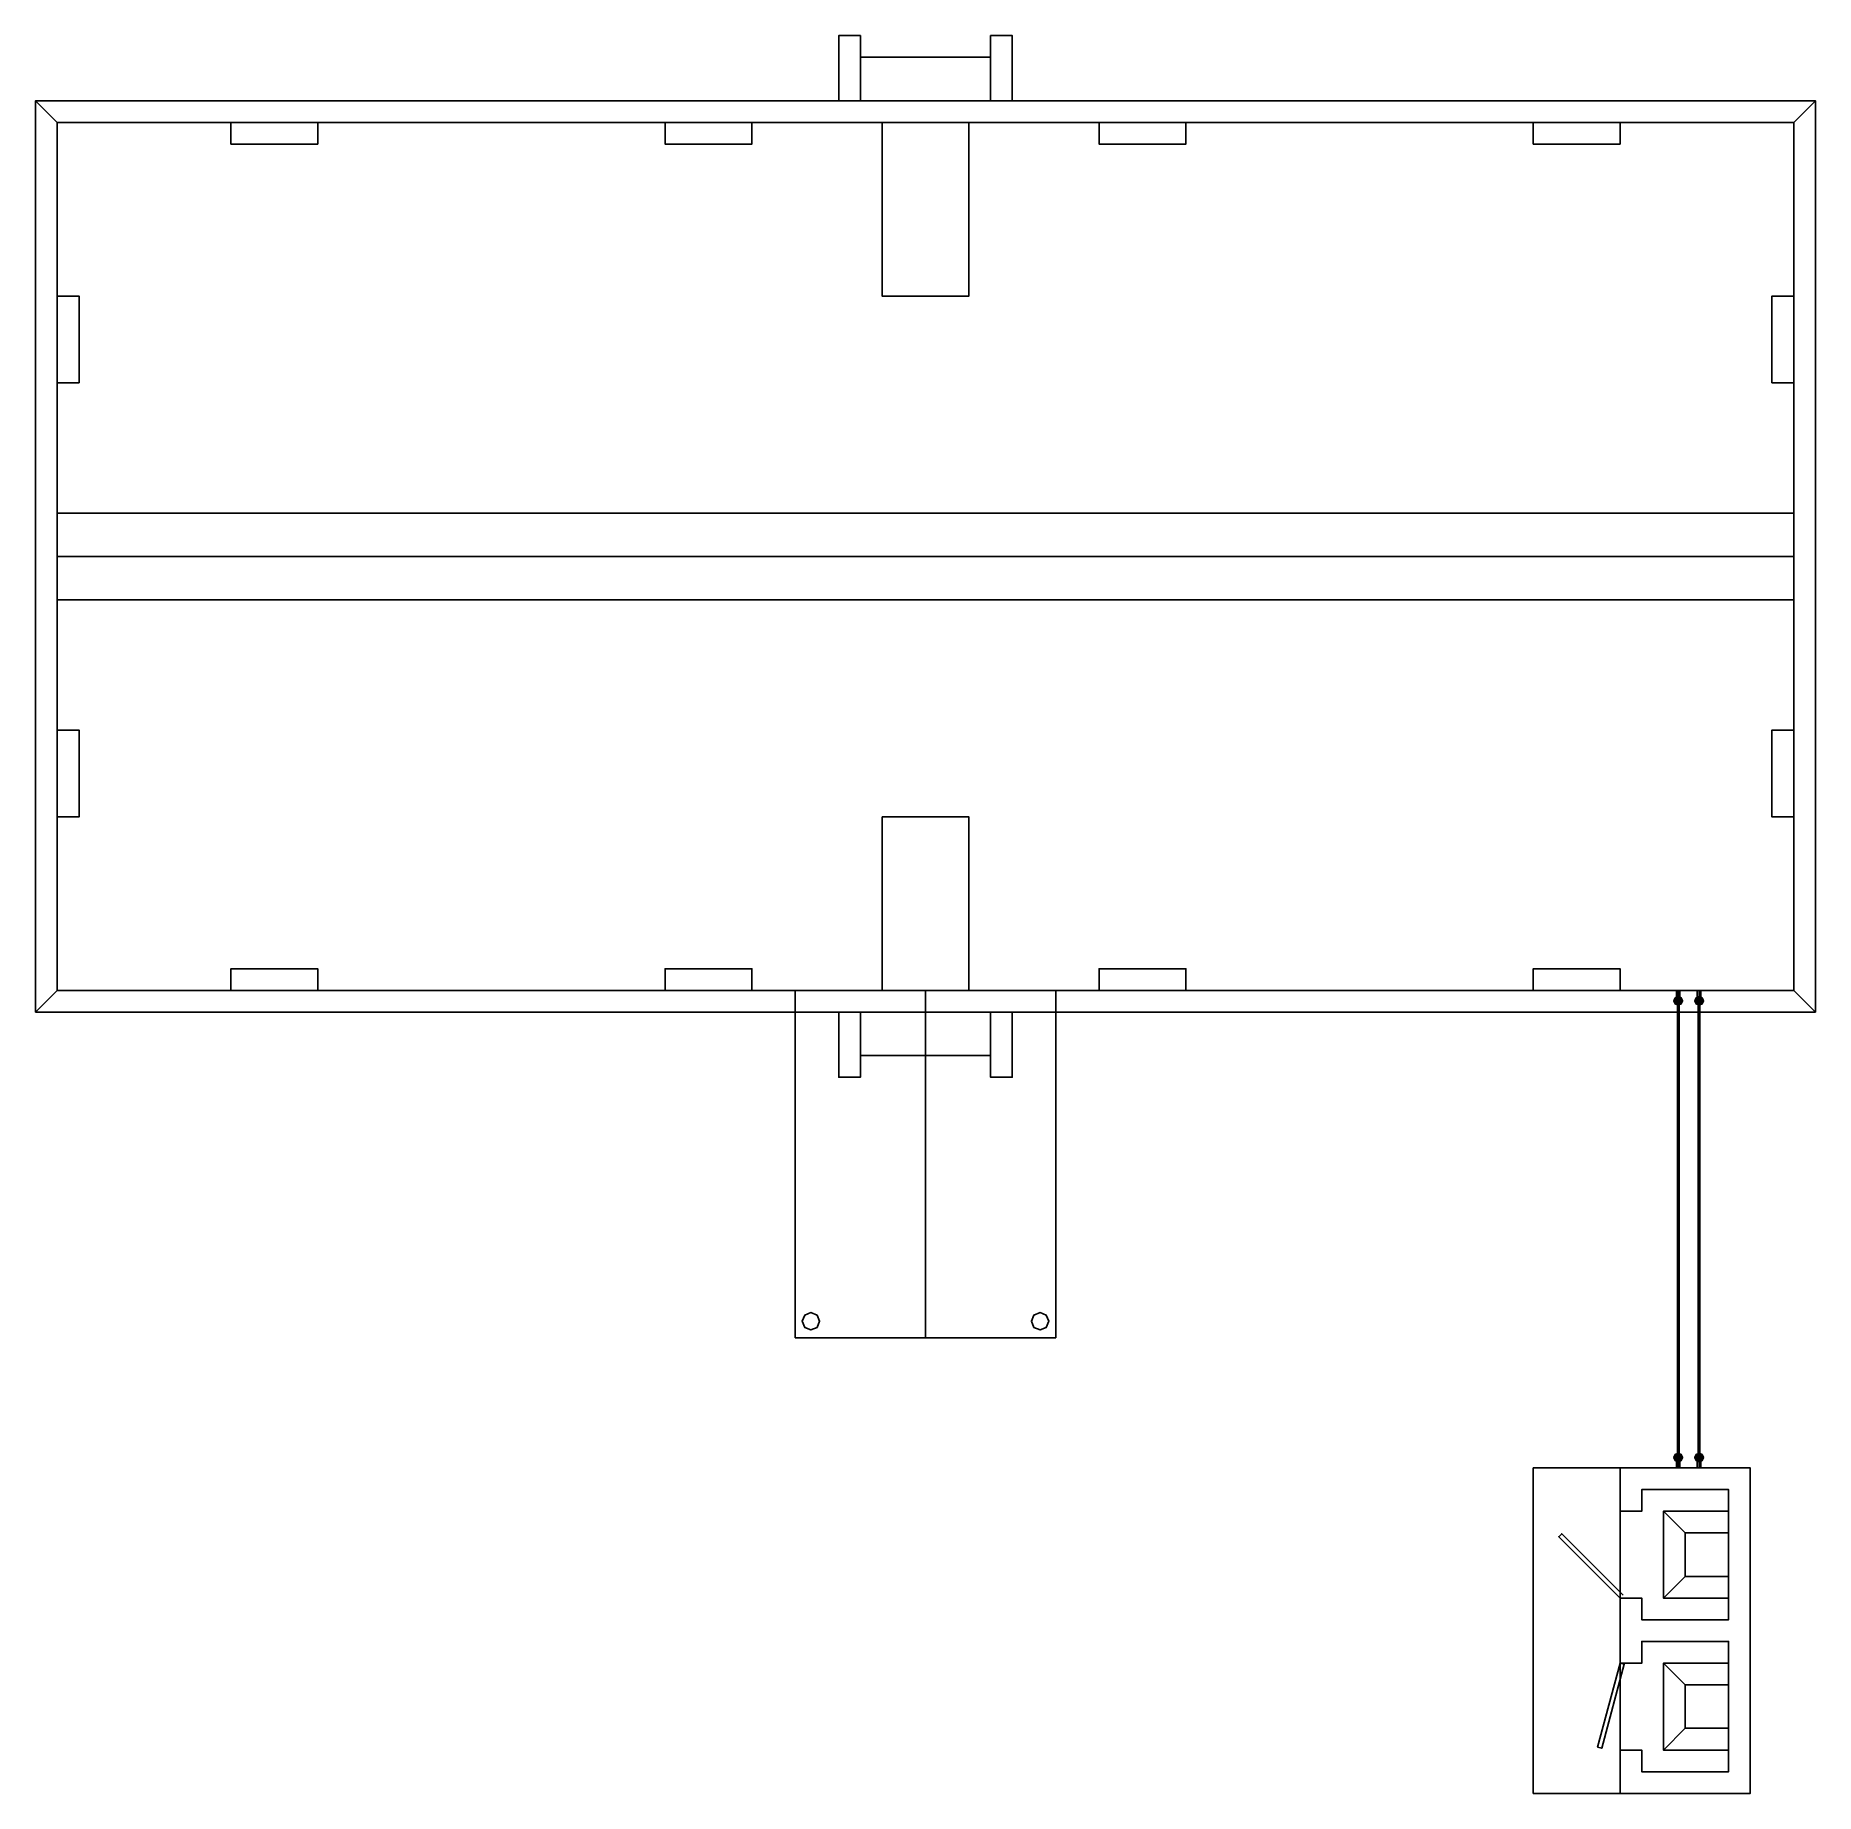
# Model space of a CAD drawing. Extents: x -10.2 to 10.2, y -10 to 10.2.
import ezdxf

# ---------------------------------------------------------------- set-up
doc = ezdxf.new("R2010")
doc.units = 0
doc.layers.add('BASE_BARRACKS', color=7, linetype='CONTINUOUS')

msp = doc.modelspace()

# ---------------------------------------------------------------- linework, layer by layer
at = {"layer": 'BASE_BARRACKS'}
for points in [[(-0.75, 10.25, 0.5), (-0.75, 10.25), (-1, 10.25), (-1, 10.25, 0.5)], [(-1, 10.25, 0.5), (-1, 10.25), (-1, 9.5), (-1, 9.5, 0.5)], [(-0.75, 9.5, 0.5), (-0.75, 10.25, 0.5), (-1, 10.25, 0.5), (-1, 9.5, 0.5)], [(-0.75, 10, 0.25), (-0.75, 10), (-0.75, 10.25), (-0.75, 10.25, 0.5)], [(-0.75, 9.5, 0.25), (-0.75, 10, 0.25), (-0.75, 10.25, 0.5), (-0.75, 9.5, 0.5)], [(0.75, 10.25, 0.5), (0.75, 10.25), (0.75, 10), (0.75, 10, 0.25)], [(1, 10.25, 0.5), (1, 10.25), (0.75, 10.25), (0.75, 10.25, 0.5)], [(0.75, 10.25, 0.5), (0.75, 10, 0.25), (0.75, 9.5, 0.25), (0.75, 9.5, 0.5)], [(1, 9.5, 0.5), (1, 10.25, 0.5), (0.75, 10.25, 0.5), (0.75, 9.5, 0.5)], [(1, 9.5), (1, 10.25), (1, 10.25, 0.5), (1, 9.5, 0.5)], [(0.75, 10, 0.25), (0.75, 10), (-0.75, 10), (-0.75, 10, 0.25)], [(0.75, 9.5, 0.25), (0.75, 10, 0.25), (-0.75, 10, 0.25), (-0.75, 9.5, 0.25)], [(10, 9.25, 0.5), (10.25, 9.5, 0.5), (-10.25, 9.5, 0.5), (-10, 9.25, 0.5)], [(10.25, 9.5, 0.5), (10.25, 9.5), (-10.25, 9.5), (-10.25, 9.5, 0.5)], [(-10.25, 9.5, 0.5), (-10.25, 9.5), (-10.25, -1), (-10.25, -1, 0.5)], [(-10, 9.25, 0.5), (-10.25, 9.5, 0.5), (-10.25, -1, 0.5), (-10, -0.75, 0.5)], [(0.75, 9.5, 0.5), (0.75, 9.5, 0.25), (-0.75, 9.5, 0.25), (-0.75, 9.5, 0.5)], [(10, -0.75, 0.5), (10.25, -1, 0.5), (10.25, 9.5, 0.5), (10, 9.25, 0.5)], [(10.25, -1, 0.5), (10.25, -1), (10.25, 9.5), (10.25, 9.5, 0.5)], [(-10, 9.25, 3), (-10, 7.25, 2.25), (-10, 1.25, 2.25), (-10, -0.75, 3)], [(-10, 7.25, 1.25), (-10, 7.25, 2.25), (-10, 9.25, 3), (-10, 9.25, 0.5)], [(-0.5, 9.25, 2.75), (-2, 9.25, 2.25), (-8, 9.25, 2.25), (-10, 9.25, 3)], [(-8, 9.25, 2.25), (-8, 9.25, 1.25), (-10, 9.25, 0.5), (-10, 9.25, 3)], [(-2, 9.25, 1.25), (-0.5, 9.25, 0.5), (-10, 9.25, 0.5), (-8, 9.25, 1.25)], [(-10, 7.25, 1.25), (-10, 9.25, 0.5), (-10, -0.75, 0.5), (-10, 1.25, 1.25)], [(-10, 4.75, 4.5), (-10, 9.25, 3), (-10, -0.75, 3), (-10, 3.75, 4.5)], [(10, 4.75, 4.5), (10, 9.25, 3), (-10, 9.25, 3), (-10, 4.75, 4.5)], [(10, 9.25, 3), (0.5, 9.25, 2.75), (-0.5, 9.25, 2.75), (-10, 9.25, 3)], [(-8, 9, 2.25), (-8, 9, 1.25), (-8, 9.25, 1.25), (-8, 9.25, 2.25)], [(-8, 9, 1.25), (-7, 9, 1.25), (-7, 9.25, 1.25), (-8, 9.25, 1.25)], [(-7, 9.25, 1.25), (-7, 9.25, 2.25), (-3, 9.25, 2.25), (-3, 9.25, 1.25)], [(-7, 9.25, 1.25), (-7, 9.25, 2.25), (-3, 9.25, 2.25), (-3, 9.25, 1.25)], [(-7, 9, 1.25), (-7, 9, 2.25), (-7, 9.25, 2.25), (-7, 9.25, 1.25)], [(-3, 9, 2.25), (-3, 9, 1.25), (-3, 9.25, 1.25), (-3, 9.25, 2.25)], [(-3, 9, 1.25), (-2, 9, 1.25), (-2, 9.25, 1.25), (-3, 9.25, 1.25)], [(-2, 9.25, 1.25), (-2, 9.25, 2.25), (-0.5, 9.25, 2.75), (-0.5, 9.25, 0.5)], [(-2, 9, 1.25), (-2, 9, 2.25), (-2, 9.25, 2.25), (-2, 9.25, 1.25)], [(-0.5, 7.25, 0.5), (-0.5, 9.25, 0.5), (-0.5, 9.25, 2.75), (-0.5, 7.25, 2.75)], [(0.5, 7.25, 0.5), (0.5, 9.25, 0.5), (-0.5, 9.25, 0.5), (-0.5, 7.25, 0.5)], [(10, 9.25, 3), (8, 9.25, 2.25), (2, 9.25, 2.25), (0.5, 9.25, 2.75)], [(0.5, 7.25, 2.75), (0.5, 9.25, 2.75), (0.5, 9.25, 0.5), (0.5, 7.25, 0.5)], [(2, 9.25, 2.25), (2, 9.25, 1.25), (0.5, 9.25, 0.5), (0.5, 9.25, 2.75)], [(2, 9.25, 1.25), (8, 9.25, 1.25), (10, 9.25, 0.5), (0.5, 9.25, 0.5)], [(2, 9, 2.25), (2, 9, 1.25), (2, 9.25, 1.25), (2, 9.25, 2.25)], [(2, 9, 1.25), (3, 9, 1.25), (3, 9.25, 1.25), (2, 9.25, 1.25)], [(7, 9.25, 2.25), (7, 9.25, 1.25), (3, 9.25, 1.25), (3, 9.25, 2.25)], [(3, 9, 1.25), (3, 9, 2.25), (3, 9.25, 2.25), (3, 9.25, 1.25)], [(7, 9.25, 2.25), (7, 9.25, 1.25), (3, 9.25, 1.25), (3, 9.25, 2.25)], [(7, 9, 2.25), (7, 9, 1.25), (7, 9.25, 1.25), (7, 9.25, 2.25)], [(7, 9, 1.25), (8, 9, 1.25), (8, 9.25, 1.25), (7, 9.25, 1.25)], [(8, 9.25, 1.25), (8, 9.25, 2.25), (10, 9.25, 3), (10, 9.25, 0.5)], [(8, 9, 1.25), (8, 9, 2.25), (8, 9.25, 2.25), (8, 9.25, 1.25)], [(10, -0.75, 3), (10, 1.25, 2.25), (10, 7.25, 2.25), (10, 9.25, 3)], [(10, 7.25, 2.25), (10, 7.25, 1.25), (10, 9.25, 0.5), (10, 9.25, 3)], [(10, 1.25, 1.25), (10, -0.75, 0.5), (10, 9.25, 0.5), (10, 7.25, 1.25)], [(10, 3.75, 4.5), (10, -0.75, 3), (10, 9.25, 3), (10, 4.75, 4.5)], [(-7, 9, 2.25), (-7, 9, 1.25), (-8, 9, 1.25), (-8, 9, 2.25)], [(-2, 9, 2.25), (-2, 9, 1.25), (-3, 9, 1.25), (-3, 9, 2.25)], [(3, 9, 2.25), (3, 9, 1.25), (2, 9, 1.25), (2, 9, 2.25)], [(8, 9, 2.25), (8, 9, 1.25), (7, 9, 1.25), (7, 9, 2.25)], [(-9.75, 7.25, 1.25), (-9.75, 7.25, 2.25), (-10, 7.25, 2.25), (-10, 7.25, 1.25)], [(-9.75, 6.25, 1.25), (-9.75, 7.25, 1.25), (-10, 7.25, 1.25), (-10, 6.25, 1.25)], [(-9.75, 7.25, 2.25), (-9.75, 7.25, 1.25), (-9.75, 6.25, 1.25), (-9.75, 6.25, 2.25)], [(9.75, 6.25, 2.25), (9.75, 6.25, 1.25), (9.75, 7.25, 1.25), (9.75, 7.25, 2.25)], [(9.75, 7.25, 2.25), (9.75, 7.25, 1.25), (10, 7.25, 1.25), (10, 7.25, 2.25)], [(9.75, 7.25, 1.25), (9.75, 6.25, 1.25), (10, 6.25, 1.25), (10, 7.25, 1.25)], [(-10, 6.25, 2.25), (-10, 6.25, 1.25), (-10, 2.25, 1.25), (-10, 2.25, 2.25)], [(-9.75, 6.25, 2.25), (-9.75, 6.25, 1.25), (-10, 6.25, 1.25), (-10, 6.25, 2.25)], [(9.75, 6.25, 1.25), (9.75, 6.25, 2.25), (10, 6.25, 2.25), (10, 6.25, 1.25)], [(10, 2.25, 2.25), (10, 2.25, 1.25), (10, 6.25, 1.25), (10, 6.25, 2.25)], [(-10, 4.25, 4.75), (10, 4.25, 4.75), (10, 4.75, 4.5), (-10, 4.75, 4.5)], [(-10, 3.75, 4.5), (-10, 4.25, 4.75), (-10, 4.25, 4.75), (-10, 4.75, 4.5)], [(-10, 3.75, 4.5), (-10, 4.25, 4.75), (-10, 4.25, 4.75), (-10, 4.75, 4.5)], [(10, 4.75, 4.5), (10, 4.25, 4.75), (10, 4.25, 4.75), (10, 3.75, 4.5)], [(10, 4.75, 4.5), (10, 4.25, 4.75), (10, 4.25, 4.75), (10, 3.75, 4.5)], [(-10, 4.25, 4.75), (10, 4.25, 4.75), (10, 4.25, 4.75), (-10, 4.25, 4.75)], [(10, 4.25, 4.75), (-10, 4.25, 4.75), (-10, 3.75, 4.5), (10, 3.75, 4.5)], [(10, 4.25, 4.75), (-10, 4.25, 4.75), (-10, 4.25, 4.75), (10, 4.25, 4.75)], [(-10, 3.75, 4.5), (-10, -0.75, 3), (10, -0.75, 3), (10, 3.75, 4.5)], [(-9.75, 2.25, 1.25), (-9.75, 2.25, 2.25), (-10, 2.25, 2.25), (-10, 2.25, 1.25)], [(-9.75, 1.25, 1.25), (-9.75, 2.25, 1.25), (-10, 2.25, 1.25), (-10, 1.25, 1.25)], [(-9.75, 2.25, 2.25), (-9.75, 2.25, 1.25), (-9.75, 1.25, 1.25), (-9.75, 1.25, 2.25)], [(9.75, 1.25, 2.25), (9.75, 1.25, 1.25), (9.75, 2.25, 1.25), (9.75, 2.25, 2.25)], [(9.75, 2.25, 2.25), (9.75, 2.25, 1.25), (10, 2.25, 1.25), (10, 2.25, 2.25)], [(9.75, 2.25, 1.25), (9.75, 1.25, 1.25), (10, 1.25, 1.25), (10, 2.25, 1.25)], [(-10, 1.25, 2.25), (-10, 1.25, 1.25), (-10, -0.75, 0.5), (-10, -0.75, 3)], [(-9.75, 1.25, 2.25), (-9.75, 1.25, 1.25), (-10, 1.25, 1.25), (-10, 1.25, 2.25)], [(-0.5, 1.25, 2.75), (-0.5, -0.75, 2.75), (-0.5, -0.75, 0.5), (-0.5, 1.25, 0.5)], [(-0.5, 1.25, 0.5), (-0.5, -0.75, 0.5), (0.5, -0.75, 0.5), (0.5, 1.25, 0.5)], [(0.5, 1.25, 0.5), (0.5, -0.75, 0.5), (0.5, -0.75, 2.75), (0.5, 1.25, 2.75)], [(9.75, 1.25, 1.25), (9.75, 1.25, 2.25), (10, 1.25, 2.25), (10, 1.25, 1.25)], [(10, 1.25, 1.25), (10, 1.25, 2.25), (10, -0.75, 3), (10, -0.75, 0.5)], [(-8, -0.5, 1.25), (-8, -0.5, 2.25), (-8, -0.75, 2.25), (-8, -0.75, 1.25)], [(-8, -0.5, 2.25), (-8, -0.5, 1.25), (-7, -0.5, 1.25), (-7, -0.5, 2.25)], [(-7, -0.5, 1.25), (-8, -0.5, 1.25), (-8, -0.75, 1.25), (-7, -0.75, 1.25)], [(-7, -0.5, 2.25), (-7, -0.5, 1.25), (-7, -0.75, 1.25), (-7, -0.75, 2.25)], [(-3, -0.5, 2.25), (-3, -0.5, 1.25), (-2, -0.5, 1.25), (-2, -0.5, 2.25)], [(-3, -0.5, 1.25), (-3, -0.5, 2.25), (-3, -0.75, 2.25), (-3, -0.75, 1.25)], [(-2, -0.5, 1.25), (-3, -0.5, 1.25), (-3, -0.75, 1.25), (-2, -0.75, 1.25)], [(-2, -0.5, 2.25), (-2, -0.5, 1.25), (-2, -0.75, 1.25), (-2, -0.75, 2.25)], [(2, -0.5, 1.25), (2, -0.5, 2.25), (2, -0.75, 2.25), (2, -0.75, 1.25)], [(2, -0.5, 2.25), (2, -0.5, 1.25), (3, -0.5, 1.25), (3, -0.5, 2.25)], [(3, -0.5, 1.25), (2, -0.5, 1.25), (2, -0.75, 1.25), (3, -0.75, 1.25)], [(3, -0.5, 2.25), (3, -0.5, 1.25), (3, -0.75, 1.25), (3, -0.75, 2.25)], [(7, -0.5, 1.25), (7, -0.5, 2.25), (7, -0.75, 2.25), (7, -0.75, 1.25)], [(7, -0.5, 2.25), (7, -0.5, 1.25), (8, -0.5, 1.25), (8, -0.5, 2.25)], [(8, -0.5, 1.25), (7, -0.5, 1.25), (7, -0.75, 1.25), (8, -0.75, 1.25)], [(8, -0.5, 2.25), (8, -0.5, 1.25), (8, -0.75, 1.25), (8, -0.75, 2.25)], [(-10, -0.75, 0.5), (-10.25, -1, 0.5), (10.25, -1, 0.5), (10, -0.75, 0.5)], [(-10, -0.75, 3), (-8, -0.75, 2.25), (-2, -0.75, 2.25), (-0.5, -0.75, 2.75)], [(-8, -0.75, 1.25), (-8, -0.75, 2.25), (-10, -0.75, 3), (-10, -0.75, 0.5)], [(-2, -0.75, 1.25), (-8, -0.75, 1.25), (-10, -0.75, 0.5), (-0.5, -0.75, 0.5)], [(-10, -0.75, 3), (-0.5, -0.75, 2.75), (0.5, -0.75, 2.75), (10, -0.75, 3)], [(-7, -0.75, 2.25), (-7, -0.75, 1.25), (-3, -0.75, 1.25), (-3, -0.75, 2.25)], [(-7, -0.75, 2.25), (-7, -0.75, 1.25), (-3, -0.75, 1.25), (-3, -0.75, 2.25)], [(-2, -0.75, 2.25), (-2, -0.75, 1.25), (-0.5, -0.75, 0.5), (-0.5, -0.75, 2.75)], [(-1.5, -0.75, 2.75), (-1.5, -4.75, 2.75), (0, -4.75, 3), (0, -0.75, 3)], [(1.5, -4.75, 2.75), (1.5, -0.75, 2.75), (0, -0.75, 3), (0, -4.75, 3)], [(0.5, -0.75, 2.75), (2, -0.75, 2.25), (8, -0.75, 2.25), (10, -0.75, 3)], [(2, -0.75, 1.25), (2, -0.75, 2.25), (0.5, -0.75, 2.75), (0.5, -0.75, 0.5)], [(2, -0.75, 1.25), (0.5, -0.75, 0.5), (10, -0.75, 0.5), (8, -0.75, 1.25)], [(7, -0.75, 1.25), (7, -0.75, 2.25), (3, -0.75, 2.25), (3, -0.75, 1.25)], [(7, -0.75, 1.25), (7, -0.75, 2.25), (3, -0.75, 2.25), (3, -0.75, 1.25)], [(8, -0.75, 2.25), (8, -0.75, 1.25), (10, -0.75, 0.5), (10, -0.75, 3)], [(8.65, -0.87, 2.14), (8.67, -0.85, 2.16), (8.67, -0.75, 2.16), (8.65, -0.75, 2.14)], [(8.67, -0.89, 2.12), (8.65, -0.87, 2.14), (8.65, -0.75, 2.14), (8.67, -0.75, 2.12)], [(8.67, -0.85, 2.16), (8.69, -0.87, 2.14), (8.69, -0.75, 2.14), (8.67, -0.75, 2.16)], [(8.69, -0.87, 2.14), (8.67, -0.89, 2.12), (8.67, -0.75, 2.12), (8.69, -0.75, 2.14)], [(8.89, -0.87, 2.14), (8.91, -0.85, 2.16), (8.91, -0.75, 2.16), (8.89, -0.75, 2.14)], [(8.91, -0.89, 2.12), (8.89, -0.87, 2.14), (8.89, -0.75, 2.14), (8.91, -0.75, 2.12)], [(8.91, -0.85, 2.16), (8.93, -0.87, 2.14), (8.93, -0.75, 2.14), (8.91, -0.75, 2.16)], [(8.93, -0.87, 2.14), (8.91, -0.89, 2.12), (8.91, -0.75, 2.12), (8.93, -0.75, 2.14)], [(-10.25, -1, 0.5), (-10.25, -1), (10.25, -1), (10.25, -1, 0.5)], [(-1, -1), (-1, -1.75), (-1, -1.75, 0.5), (-1, -1, 0.5)], [(-1, -1, 0.5), (-1, -1.75, 0.5), (-0.75, -1.75, 0.5), (-0.75, -1, 0.5)], [(-0.75, -1, 0.5), (-0.75, -1, 0.25), (0.75, -1, 0.25), (0.75, -1, 0.5)], [(-0.75, -1.75, 0.5), (-0.75, -1.5, 0.25), (-0.75, -1, 0.25), (-0.75, -1, 0.5)], [(-0.75, -1, 0.25), (-0.75, -1.5, 0.25), (0.75, -1.5, 0.25), (0.75, -1, 0.25)], [(0.75, -1, 0.25), (0.75, -1.5, 0.25), (0.75, -1.75, 0.5), (0.75, -1, 0.5)], [(0.75, -1, 0.5), (0.75, -1.75, 0.5), (1, -1.75, 0.5), (1, -1, 0.5)], [(1, -1.75, 0.5), (1, -1.75), (1, -1), (1, -1, 0.5)], [(8.635, -0.835, 2.34), (8.62, -0.87, 2.34), (8.64, -0.87, 2.39), (8.649, -0.849, 2.39)], [(8.62, -0.87, 2.34), (8.635, -0.905, 2.34), (8.649, -0.891, 2.39), (8.64, -0.87, 2.39)], [(8.67, -0.82, 2.34), (8.635, -0.835, 2.34), (8.649, -0.849, 2.39), (8.67, -0.84, 2.39)], [(8.635, -0.905, 2.34), (8.67, -0.92, 2.34), (8.67, -0.9, 2.39), (8.649, -0.891, 2.39)], [(8.649, -0.849, 2.41), (8.64, -0.87, 2.41), (8.66, -0.87, 2.43), (8.663, -0.863, 2.43)], [(8.649, -0.849, 2.39), (8.64, -0.87, 2.39), (8.64, -0.87, 2.41), (8.649, -0.849, 2.41)], [(8.64, -0.87, 2.41), (8.649, -0.891, 2.41), (8.663, -0.877, 2.43), (8.66, -0.87, 2.43)], [(8.64, -0.87, 2.39), (8.649, -0.891, 2.39), (8.649, -0.891, 2.41), (8.64, -0.87, 2.41)], [(8.67, -0.84, 2.41), (8.649, -0.849, 2.41), (8.663, -0.863, 2.43), (8.67, -0.86, 2.43)], [(8.67, -0.84, 2.39), (8.649, -0.849, 2.39), (8.649, -0.849, 2.41), (8.67, -0.84, 2.41)], [(8.649, -0.891, 2.41), (8.67, -0.9, 2.41), (8.67, -0.88, 2.43), (8.663, -0.877, 2.43)], [(8.649, -0.891, 2.39), (8.67, -0.9, 2.39), (8.67, -0.9, 2.41), (8.649, -0.891, 2.41)], [(8.67, -0.85, 2.16), (8.65, -0.87, 2.14), (8.65, -0.87, 2.34), (8.67, -0.85, 2.34)], [(8.65, -0.87, 2.14), (8.67, -0.89, 2.12), (8.67, -0.89, 2.34), (8.65, -0.87, 2.34)], [(8.663, -0.877, 2.43), (8.67, -0.86, 2.43), (8.663, -0.863, 2.43), (8.66, -0.87, 2.43)], [(8.66, -3.5, 2.31), (8.67, -3.5, 2.32), (8.67, -0.89, 2.41), (8.66, -0.89, 2.4)], [(8.67, -3.5, 2.3), (8.66, -3.5, 2.31), (8.66, -0.89, 2.4), (8.67, -0.89, 2.39)], [(8.67, -0.88, 2.43), (8.677, -0.863, 2.43), (8.67, -0.86, 2.43), (8.663, -0.877, 2.43)], [(8.705, -0.835, 2.34), (8.67, -0.82, 2.34), (8.67, -0.84, 2.39), (8.691, -0.849, 2.39)], [(8.691, -0.849, 2.41), (8.67, -0.84, 2.41), (8.67, -0.86, 2.43), (8.677, -0.863, 2.43)], [(8.691, -0.849, 2.39), (8.67, -0.84, 2.39), (8.67, -0.84, 2.41), (8.691, -0.849, 2.41)], [(8.69, -0.87, 2.14), (8.67, -0.85, 2.16), (8.67, -0.85, 2.34), (8.69, -0.87, 2.34)], [(8.677, -0.877, 2.43), (8.68, -0.87, 2.43), (8.677, -0.863, 2.43), (8.67, -0.88, 2.43)], [(8.67, -0.89, 2.12), (8.69, -0.87, 2.14), (8.69, -0.87, 2.34), (8.67, -0.89, 2.34)], [(8.67, -0.9, 2.41), (8.691, -0.891, 2.41), (8.677, -0.877, 2.43), (8.67, -0.88, 2.43)], [(8.67, -3.5, 2.32), (8.68, -3.5, 2.31), (8.68, -0.89, 2.4), (8.67, -0.89, 2.41)], [(8.68, -3.5, 2.31), (8.67, -3.5, 2.3), (8.67, -0.89, 2.39), (8.68, -0.89, 2.4)], [(8.67, -0.92, 2.34), (8.705, -0.905, 2.34), (8.691, -0.891, 2.39), (8.67, -0.9, 2.39)], [(8.67, -0.9, 2.39), (8.691, -0.891, 2.39), (8.691, -0.891, 2.41), (8.67, -0.9, 2.41)], [(8.7, -0.87, 2.41), (8.691, -0.849, 2.41), (8.677, -0.863, 2.43), (8.68, -0.87, 2.43)], [(8.691, -0.891, 2.41), (8.7, -0.87, 2.41), (8.68, -0.87, 2.43), (8.677, -0.877, 2.43)], [(8.72, -0.87, 2.34), (8.705, -0.835, 2.34), (8.691, -0.849, 2.39), (8.7, -0.87, 2.39)], [(8.7, -0.87, 2.39), (8.691, -0.849, 2.39), (8.691, -0.849, 2.41), (8.7, -0.87, 2.41)], [(8.705, -0.905, 2.34), (8.72, -0.87, 2.34), (8.7, -0.87, 2.39), (8.691, -0.891, 2.39)], [(8.691, -0.891, 2.39), (8.7, -0.87, 2.39), (8.7, -0.87, 2.41), (8.691, -0.891, 2.41)], [(8.875, -0.835, 2.34), (8.86, -0.87, 2.34), (8.88, -0.87, 2.39), (8.889, -0.849, 2.39)], [(8.86, -0.87, 2.34), (8.875, -0.905, 2.34), (8.889, -0.891, 2.39), (8.88, -0.87, 2.39)], [(8.91, -0.82, 2.34), (8.875, -0.835, 2.34), (8.889, -0.849, 2.39), (8.91, -0.84, 2.39)], [(8.875, -0.905, 2.34), (8.91, -0.92, 2.34), (8.91, -0.9, 2.39), (8.889, -0.891, 2.39)], [(8.889, -0.849, 2.41), (8.88, -0.87, 2.41), (8.9, -0.87, 2.43), (8.903, -0.863, 2.43)], [(8.889, -0.849, 2.39), (8.88, -0.87, 2.39), (8.88, -0.87, 2.41), (8.889, -0.849, 2.41)], [(8.88, -0.87, 2.41), (8.889, -0.891, 2.41), (8.903, -0.877, 2.43), (8.9, -0.87, 2.43)], [(8.88, -0.87, 2.39), (8.889, -0.891, 2.39), (8.889, -0.891, 2.41), (8.88, -0.87, 2.41)], [(8.91, -0.84, 2.41), (8.889, -0.849, 2.41), (8.903, -0.863, 2.43), (8.91, -0.86, 2.43)], [(8.91, -0.84, 2.39), (8.889, -0.849, 2.39), (8.889, -0.849, 2.41), (8.91, -0.84, 2.41)], [(8.889, -0.891, 2.41), (8.91, -0.9, 2.41), (8.91, -0.88, 2.43), (8.903, -0.877, 2.43)], [(8.889, -0.891, 2.39), (8.91, -0.9, 2.39), (8.91, -0.9, 2.41), (8.889, -0.891, 2.41)], [(8.91, -0.85, 2.16), (8.89, -0.87, 2.14), (8.89, -0.87, 2.34), (8.91, -0.85, 2.34)], [(8.89, -0.87, 2.14), (8.91, -0.89, 2.12), (8.91, -0.89, 2.34), (8.89, -0.87, 2.34)], [(8.903, -0.877, 2.43), (8.91, -0.86, 2.43), (8.903, -0.863, 2.43), (8.9, -0.87, 2.43)], [(8.9, -3.5, 2.31), (8.91, -3.5, 2.32), (8.91, -0.89, 2.41), (8.9, -0.89, 2.4)], [(8.91, -3.5, 2.3), (8.9, -3.5, 2.31), (8.9, -0.89, 2.4), (8.91, -0.89, 2.39)], [(8.91, -0.88, 2.43), (8.917, -0.863, 2.43), (8.91, -0.86, 2.43), (8.903, -0.877, 2.43)], [(8.945, -0.835, 2.34), (8.91, -0.82, 2.34), (8.91, -0.84, 2.39), (8.931, -0.849, 2.39)], [(8.931, -0.849, 2.41), (8.91, -0.84, 2.41), (8.91, -0.86, 2.43), (8.917, -0.863, 2.43)], [(8.931, -0.849, 2.39), (8.91, -0.84, 2.39), (8.91, -0.84, 2.41), (8.931, -0.849, 2.41)], [(8.93, -0.87, 2.14), (8.91, -0.85, 2.16), (8.91, -0.85, 2.34), (8.93, -0.87, 2.34)], [(8.917, -0.877, 2.43), (8.92, -0.87, 2.43), (8.917, -0.863, 2.43), (8.91, -0.88, 2.43)], [(8.91, -0.89, 2.12), (8.93, -0.87, 2.14), (8.93, -0.87, 2.34), (8.91, -0.89, 2.34)], [(8.91, -0.9, 2.41), (8.931, -0.891, 2.41), (8.917, -0.877, 2.43), (8.91, -0.88, 2.43)], [(8.91, -3.5, 2.32), (8.92, -3.5, 2.31), (8.92, -0.89, 2.4), (8.91, -0.89, 2.41)], [(8.92, -3.5, 2.31), (8.91, -3.5, 2.3), (8.91, -0.89, 2.39), (8.92, -0.89, 2.4)], [(8.91, -0.92, 2.34), (8.945, -0.905, 2.34), (8.931, -0.891, 2.39), (8.91, -0.9, 2.39)], [(8.91, -0.9, 2.39), (8.931, -0.891, 2.39), (8.931, -0.891, 2.41), (8.91, -0.9, 2.41)], [(8.94, -0.87, 2.41), (8.931, -0.849, 2.41), (8.917, -0.863, 2.43), (8.92, -0.87, 2.43)], [(8.931, -0.891, 2.41), (8.94, -0.87, 2.41), (8.92, -0.87, 2.43), (8.917, -0.877, 2.43)], [(8.96, -0.87, 2.34), (8.945, -0.835, 2.34), (8.931, -0.849, 2.39), (8.94, -0.87, 2.39)], [(8.94, -0.87, 2.39), (8.931, -0.849, 2.39), (8.931, -0.849, 2.41), (8.94, -0.87, 2.41)], [(8.945, -0.905, 2.34), (8.96, -0.87, 2.34), (8.94, -0.87, 2.39), (8.931, -0.891, 2.39)], [(8.931, -0.891, 2.39), (8.94, -0.87, 2.39), (8.94, -0.87, 2.41), (8.931, -0.891, 2.41)], [(-0.75, -1.5, 0.25), (-0.75, -1.5), (0.75, -1.5), (0.75, -1.5, 0.25)], [(-0.75, -1.75, 0.5), (-0.75, -1.75), (-0.75, -1.5), (-0.75, -1.5, 0.25)], [(0.75, -1.5, 0.25), (0.75, -1.5), (0.75, -1.75), (0.75, -1.75, 0.5)], [(-1, -1.75, 0.5), (-1, -1.75), (-0.75, -1.75), (-0.75, -1.75, 0.5)], [(0.75, -1.75, 0.5), (0.75, -1.75), (1, -1.75), (1, -1.75, 0.5)], [(8.67, -3.5, 2.32), (8.66, -3.5, 2.31), (8.66, -6.11, 2.4), (8.67, -6.11, 2.41)], [(8.66, -3.5, 2.31), (8.67, -3.5, 2.3), (8.67, -6.11, 2.39), (8.66, -6.11, 2.4)], [(8.68, -3.5, 2.31), (8.67, -3.5, 2.32), (8.67, -6.11, 2.41), (8.68, -6.11, 2.4)], [(8.67, -3.5, 2.3), (8.68, -3.5, 2.31), (8.68, -6.11, 2.4), (8.67, -6.11, 2.39)], [(8.91, -3.5, 2.32), (8.9, -3.5, 2.31), (8.9, -6.11, 2.4), (8.91, -6.11, 2.41)], [(8.9, -3.5, 2.31), (8.91, -3.5, 2.3), (8.91, -6.11, 2.39), (8.9, -6.11, 2.4)], [(8.92, -3.5, 2.31), (8.91, -3.5, 2.32), (8.91, -6.11, 2.41), (8.92, -6.11, 2.4)], [(8.91, -3.5, 2.3), (8.92, -3.5, 2.31), (8.92, -6.11, 2.4), (8.91, -6.11, 2.39)], [(-1.391, -4.489), (-1.42, -4.56), (-1.42, -4.56, 2.75), (-1.391, -4.489, 2.75)], [(-1.32, -4.46), (-1.391, -4.489), (-1.391, -4.489, 2.75), (-1.32, -4.46, 2.75)], [(-1.249, -4.489), (-1.32, -4.46), (-1.32, -4.46, 2.75), (-1.249, -4.489, 2.75)], [(-1.22, -4.56), (-1.249, -4.489), (-1.249, -4.489, 2.75), (-1.22, -4.56, 2.75)], [(1.249, -4.489), (1.22, -4.56), (1.22, -4.56, 2.75), (1.249, -4.489, 2.75)], [(1.32, -4.46), (1.249, -4.489), (1.249, -4.489, 2.75), (1.32, -4.46, 2.75)], [(1.391, -4.489), (1.32, -4.46), (1.32, -4.46, 2.75), (1.391, -4.489, 2.75)], [(1.42, -4.56), (1.391, -4.489), (1.391, -4.489, 2.75), (1.42, -4.56, 2.75)], [(-1.42, -4.56), (-1.391, -4.631), (-1.391, -4.631, 2.75), (-1.42, -4.56, 2.75)], [(-1.391, -4.631), (-1.32, -4.66), (-1.32, -4.66, 2.75), (-1.391, -4.631, 2.75)], [(-1.32, -4.66), (-1.249, -4.631), (-1.249, -4.631, 2.75), (-1.32, -4.66, 2.75)], [(-1.249, -4.631), (-1.22, -4.56), (-1.22, -4.56, 2.75), (-1.249, -4.631, 2.75)], [(1.22, -4.56), (1.249, -4.631), (1.249, -4.631, 2.75), (1.22, -4.56, 2.75)], [(1.249, -4.631), (1.32, -4.66), (1.32, -4.66, 2.75), (1.249, -4.631, 2.75)], [(1.32, -4.66), (1.391, -4.631), (1.391, -4.631, 2.75), (1.32, -4.66, 2.75)], [(1.391, -4.631), (1.42, -4.56), (1.42, -4.56, 2.75), (1.391, -4.631, 2.75)], [(-1.5, -4.75, 2.75), (1.5, -4.75, 2.75), (1.5, -4.75, 2.75), (0, -4.75, 3)], [(8.635, -6.095, 2.34), (8.62, -6.13, 2.34), (8.64, -6.13, 2.39), (8.649, -6.109, 2.39)], [(8.62, -6.13, 2.34), (8.635, -6.165, 2.34), (8.649, -6.151, 2.39), (8.64, -6.13, 2.39)], [(8.67, -6.08, 2.34), (8.635, -6.095, 2.34), (8.649, -6.109, 2.39), (8.67, -6.1, 2.39)], [(8.649, -6.109, 2.41), (8.64, -6.13, 2.41), (8.66, -6.13, 2.43), (8.663, -6.123, 2.43)], [(8.649, -6.109, 2.39), (8.64, -6.13, 2.39), (8.64, -6.13, 2.41), (8.649, -6.109, 2.41)], [(8.64, -6.13, 2.41), (8.649, -6.151, 2.41), (8.663, -6.137, 2.43), (8.66, -6.13, 2.43)], [(8.64, -6.13, 2.39), (8.649, -6.151, 2.39), (8.649, -6.151, 2.41), (8.64, -6.13, 2.41)], [(8.67, -6.1, 2.41), (8.649, -6.109, 2.41), (8.663, -6.123, 2.43), (8.67, -6.12, 2.43)], [(8.67, -6.1, 2.39), (8.649, -6.109, 2.39), (8.649, -6.109, 2.41), (8.67, -6.1, 2.41)], [(8.649, -6.151, 2.41), (8.67, -6.16, 2.41), (8.67, -6.14, 2.43), (8.663, -6.137, 2.43)], [(8.67, -6.11, 2.12), (8.65, -6.13, 2.14), (8.65, -6.13, 2.34), (8.67, -6.11, 2.34)], [(8.65, -6.13, 2.14), (8.67, -6.11, 2.12), (8.67, -6.25, 2.12), (8.65, -6.25, 2.14)], [(8.65, -6.13, 2.14), (8.67, -6.15, 2.16), (8.67, -6.15, 2.34), (8.65, -6.13, 2.34)], [(8.67, -6.15, 2.16), (8.65, -6.13, 2.14), (8.65, -6.25, 2.14), (8.67, -6.25, 2.16)], [(8.663, -6.123, 2.43), (8.66, -6.13, 2.43), (8.663, -6.137, 2.43), (8.67, -6.12, 2.43)], [(8.67, -6.12, 2.43), (8.663, -6.137, 2.43), (8.67, -6.14, 2.43), (8.677, -6.123, 2.43)], [(8.705, -6.095, 2.34), (8.67, -6.08, 2.34), (8.67, -6.1, 2.39), (8.691, -6.109, 2.39)], [(8.691, -6.109, 2.41), (8.67, -6.1, 2.41), (8.67, -6.12, 2.43), (8.677, -6.123, 2.43)], [(8.691, -6.109, 2.39), (8.67, -6.1, 2.39), (8.67, -6.1, 2.41), (8.691, -6.109, 2.41)], [(8.69, -6.13, 2.14), (8.67, -6.11, 2.12), (8.67, -6.11, 2.34), (8.69, -6.13, 2.34)], [(8.67, -6.11, 2.12), (8.69, -6.13, 2.14), (8.69, -6.25, 2.14), (8.67, -6.25, 2.12)], [(8.677, -6.123, 2.43), (8.67, -6.14, 2.43), (8.677, -6.137, 2.43), (8.68, -6.13, 2.43)], [(8.67, -6.15, 2.16), (8.69, -6.13, 2.14), (8.69, -6.13, 2.34), (8.67, -6.15, 2.34)], [(8.69, -6.13, 2.14), (8.67, -6.15, 2.16), (8.67, -6.25, 2.16), (8.69, -6.25, 2.14)], [(8.67, -6.16, 2.41), (8.691, -6.151, 2.41), (8.677, -6.137, 2.43), (8.67, -6.14, 2.43)], [(8.7, -6.13, 2.41), (8.691, -6.109, 2.41), (8.677, -6.123, 2.43), (8.68, -6.13, 2.43)], [(8.691, -6.151, 2.41), (8.7, -6.13, 2.41), (8.68, -6.13, 2.43), (8.677, -6.137, 2.43)], [(8.72, -6.13, 2.34), (8.705, -6.095, 2.34), (8.691, -6.109, 2.39), (8.7, -6.13, 2.39)], [(8.7, -6.13, 2.39), (8.691, -6.109, 2.39), (8.691, -6.109, 2.41), (8.7, -6.13, 2.41)], [(8.705, -6.165, 2.34), (8.72, -6.13, 2.34), (8.7, -6.13, 2.39), (8.691, -6.151, 2.39)], [(8.691, -6.151, 2.39), (8.7, -6.13, 2.39), (8.7, -6.13, 2.41), (8.691, -6.151, 2.41)], [(8.875, -6.095, 2.34), (8.86, -6.13, 2.34), (8.88, -6.13, 2.39), (8.889, -6.109, 2.39)], [(8.86, -6.13, 2.34), (8.875, -6.165, 2.34), (8.889, -6.151, 2.39), (8.88, -6.13, 2.39)], [(8.91, -6.08, 2.34), (8.875, -6.095, 2.34), (8.889, -6.109, 2.39), (8.91, -6.1, 2.39)], [(8.889, -6.109, 2.41), (8.88, -6.13, 2.41), (8.9, -6.13, 2.43), (8.903, -6.123, 2.43)], [(8.889, -6.109, 2.39), (8.88, -6.13, 2.39), (8.88, -6.13, 2.41), (8.889, -6.109, 2.41)], [(8.88, -6.13, 2.41), (8.889, -6.151, 2.41), (8.903, -6.137, 2.43), (8.9, -6.13, 2.43)], [(8.88, -6.13, 2.39), (8.889, -6.151, 2.39), (8.889, -6.151, 2.41), (8.88, -6.13, 2.41)], [(8.91, -6.1, 2.41), (8.889, -6.109, 2.41), (8.903, -6.123, 2.43), (8.91, -6.12, 2.43)], [(8.91, -6.1, 2.39), (8.889, -6.109, 2.39), (8.889, -6.109, 2.41), (8.91, -6.1, 2.41)], [(8.889, -6.151, 2.41), (8.91, -6.16, 2.41), (8.91, -6.14, 2.43), (8.903, -6.137, 2.43)], [(8.91, -6.11, 2.12), (8.89, -6.13, 2.14), (8.89, -6.13, 2.34), (8.91, -6.11, 2.34)], [(8.89, -6.13, 2.14), (8.91, -6.11, 2.12), (8.91, -6.25, 2.12), (8.89, -6.25, 2.14)], [(8.89, -6.13, 2.14), (8.91, -6.15, 2.16), (8.91, -6.15, 2.34), (8.89, -6.13, 2.34)], [(8.91, -6.15, 2.16), (8.89, -6.13, 2.14), (8.89, -6.25, 2.14), (8.91, -6.25, 2.16)], [(8.903, -6.123, 2.43), (8.9, -6.13, 2.43), (8.903, -6.137, 2.43), (8.91, -6.12, 2.43)], [(8.91, -6.12, 2.43), (8.903, -6.137, 2.43), (8.91, -6.14, 2.43), (8.917, -6.123, 2.43)], [(8.945, -6.095, 2.34), (8.91, -6.08, 2.34), (8.91, -6.1, 2.39), (8.931, -6.109, 2.39)], [(8.931, -6.109, 2.41), (8.91, -6.1, 2.41), (8.91, -6.12, 2.43), (8.917, -6.123, 2.43)], [(8.931, -6.109, 2.39), (8.91, -6.1, 2.39), (8.91, -6.1, 2.41), (8.931, -6.109, 2.41)], [(8.93, -6.13, 2.14), (8.91, -6.11, 2.12), (8.91, -6.11, 2.34), (8.93, -6.13, 2.34)], [(8.91, -6.11, 2.12), (8.93, -6.13, 2.14), (8.93, -6.25, 2.14), (8.91, -6.25, 2.12)], [(8.917, -6.123, 2.43), (8.91, -6.14, 2.43), (8.917, -6.137, 2.43), (8.92, -6.13, 2.43)], [(8.91, -6.15, 2.16), (8.93, -6.13, 2.14), (8.93, -6.13, 2.34), (8.91, -6.15, 2.34)], [(8.93, -6.13, 2.14), (8.91, -6.15, 2.16), (8.91, -6.25, 2.16), (8.93, -6.25, 2.14)], [(8.91, -6.16, 2.41), (8.931, -6.151, 2.41), (8.917, -6.137, 2.43), (8.91, -6.14, 2.43)], [(8.94, -6.13, 2.41), (8.931, -6.109, 2.41), (8.917, -6.123, 2.43), (8.92, -6.13, 2.43)], [(8.931, -6.151, 2.41), (8.94, -6.13, 2.41), (8.92, -6.13, 2.43), (8.917, -6.137, 2.43)], [(8.96, -6.13, 2.34), (8.945, -6.095, 2.34), (8.931, -6.109, 2.39), (8.94, -6.13, 2.39)], [(8.94, -6.13, 2.39), (8.931, -6.109, 2.39), (8.931, -6.109, 2.41), (8.94, -6.13, 2.41)], [(8.945, -6.165, 2.34), (8.96, -6.13, 2.34), (8.94, -6.13, 2.39), (8.931, -6.151, 2.39)], [(8.931, -6.151, 2.39), (8.94, -6.13, 2.39), (8.94, -6.13, 2.41), (8.931, -6.151, 2.41)], [(7, -6.25, 2.5), (7, -10, 2.5), (8, -10, 2.5), (8, -6.25, 2.5)], [(8, -6.25, 2.5), (8, -6.25, 2.25), (7, -6.25, 2.25), (7, -6.25, 2.5)], [(7, -6.25, 2.25), (7, -10, 2.25), (7, -10, 2.5), (7, -6.25, 2.5)], [(8, -6.25, 2.25), (8, -10, 2.25), (7, -10, 2.25), (7, -6.25, 2.25)], [(8, -6.75, 1.75), (8, -9.5, 1.75), (8, -10, 2.25), (8, -6.25, 2.25)], [(9.5, -6.25, 2), (9.5, -6.25), (8, -6.25), (8, -6.25, 2.5)], [(8, -6.25, 2.5), (8, -10, 2.5), (9.5, -10, 2), (9.5, -6.25, 2)], [(8, -6.25, 2.25), (8, -6.25), (8, -6.75), (8, -6.75, 1.75)], [(8.635, -6.165, 2.34), (8.67, -6.18, 2.34), (8.67, -6.16, 2.39), (8.649, -6.151, 2.39)], [(8.649, -6.151, 2.39), (8.67, -6.16, 2.39), (8.67, -6.16, 2.41), (8.649, -6.151, 2.41)], [(8.67, -6.18, 2.34), (8.705, -6.165, 2.34), (8.691, -6.151, 2.39), (8.67, -6.16, 2.39)], [(8.67, -6.16, 2.39), (8.691, -6.151, 2.39), (8.691, -6.151, 2.41), (8.67, -6.16, 2.41)], [(8.875, -6.165, 2.34), (8.91, -6.18, 2.34), (8.91, -6.16, 2.39), (8.889, -6.151, 2.39)], [(8.889, -6.151, 2.39), (8.91, -6.16, 2.39), (8.91, -6.16, 2.41), (8.889, -6.151, 2.41)], [(8.91, -6.18, 2.34), (8.945, -6.165, 2.34), (8.931, -6.151, 2.39), (8.91, -6.16, 2.39)], [(8.91, -6.16, 2.39), (8.931, -6.151, 2.39), (8.931, -6.151, 2.41), (8.91, -6.16, 2.41)], [(9.5, -10, 2), (9.5, -10), (9.5, -6.25), (9.5, -6.25, 2)], [(8.25, -6.5), (9.25, -6.5), (9.25, -6.5, 2), (8.25, -6.5, 2)], [(8.25, -6.75), (8.25, -6.5), (8.25, -6.5, 2), (8.25, -6.75, 1.75)], [(9.25, -6.5), (9.25, -8), (9.25, -8, 2), (9.25, -6.5, 2)], [(8, -6.75), (8.25, -6.75), (8.25, -6.75, 1.75), (8, -6.75, 1.75)], [(8.5, -6.75), (8.5, -7.75), (8.5, -7.75, 0.5), (8.5, -6.75, 0.5)], [(9.25, -6.75), (8.5, -6.75), (8.5, -6.75, 0.5), (9.25, -6.75, 0.5)], [(9.25, -6.75, 0.5), (8.5, -6.75, 0.5), (8.75, -7, 0.5), (9.25, -7, 0.5)], [(8.5, -6.75, 0.5), (8.5, -7.75, 0.5), (8.75, -7.5, 0.5), (8.75, -7, 0.5)], [(7.328, -7.008, 1.75), (7.328, -7.008), (7.293, -7.043), (7.293, -7.043, 1.75)], [(7.293, -7.043, 1.75), (7.293, -7.043), (8, -7.75), (8, -7.75, 1.75)], [(8.035, -7.715, 1.75), (8.035, -7.715), (7.328, -7.008), (7.328, -7.008, 1.75)], [(9.25, -7, 0.5), (8.75, -7, 0.5), (8.75, -7), (9.25, -7)], [(8.75, -7, 0.5), (8.75, -7.5, 0.5), (8.75, -7.5), (8.75, -7)], [(8.5, -7.75, 0.5), (9.25, -7.75, 0.5), (9.25, -7.5, 0.5), (8.75, -7.5, 0.5)], [(8.75, -7.5, 0.5), (9.25, -7.5, 0.5), (9.25, -7.5), (8.75, -7.5)], [(8, -7.75), (8, -8.5), (8, -8.5, 1.75), (8, -7.75, 1.75)], [(8.25, -7.75, 1.75), (8.25, -7.75), (8, -7.75), (8, -7.75, 1.75)], [(8.25, -8), (8.25, -7.75), (8.25, -7.75, 1.75), (8.25, -8, 2)], [(8.5, -7.75), (9.25, -7.75), (9.25, -7.75, 0.5), (8.5, -7.75, 0.5)], [(9.25, -8), (8.25, -8), (8.25, -8, 2), (9.25, -8, 2)], [(8.25, -8.5), (8.25, -8.25), (8.25, -8.25, 2), (8.25, -8.5, 1.75)], [(8.25, -8.25), (9.25, -8.25), (9.25, -8.25, 2), (8.25, -8.25, 2)], [(9.25, -8.25), (9.25, -9.75), (9.25, -9.75, 2), (9.25, -8.25, 2)], [(8, -8.5, 1.75), (8, -8.5), (7.741, -9.466), (7.741, -9.466, 1.75)], [(8, -8.5, 1.75), (7.741, -9.466, 1.75), (7.789, -9.479, 1.75), (8.048, -8.513, 1.75)], [(8, -8.5), (8.25, -8.5), (8.25, -8.5, 1.75), (8, -8.5, 1.75)], [(8.5, -8.5), (8.5, -9.5), (8.5, -9.5, 0.5), (8.5, -8.5, 0.5)], [(9.25, -8.5), (8.5, -8.5), (8.5, -8.5, 0.5), (9.25, -8.5, 0.5)], [(9.25, -8.5, 0.5), (8.5, -8.5, 0.5), (8.75, -8.75, 0.5), (9.25, -8.75, 0.5)], [(8.5, -8.5, 0.5), (8.5, -9.5, 0.5), (8.75, -9.25, 0.5), (8.75, -8.75, 0.5)], [(9.25, -8.75, 0.5), (8.75, -8.75, 0.5), (8.75, -8.75), (9.25, -8.75)], [(8.75, -8.75, 0.5), (8.75, -9.25, 0.5), (8.75, -9.25), (8.75, -8.75)], [(8.5, -9.5, 0.5), (9.25, -9.5, 0.5), (9.25, -9.25, 0.5), (8.75, -9.25, 0.5)], [(8.75, -9.25, 0.5), (9.25, -9.25, 0.5), (9.25, -9.25), (8.75, -9.25)], [(7.741, -9.466, 1.75), (7.741, -9.466), (7.789, -9.479), (7.789, -9.479, 1.75)], [(8, -9.5, 1.75), (8, -9.5), (8, -10), (8, -10, 2.25)], [(8.25, -9.5, 1.75), (8.25, -9.5), (8, -9.5), (8, -9.5, 1.75)], [(8.25, -9.75), (8.25, -9.5), (8.25, -9.5, 1.75), (8.25, -9.75, 2)], [(8.5, -9.5), (9.25, -9.5), (9.25, -9.5, 0.5), (8.5, -9.5, 0.5)], [(9.25, -9.75), (8.25, -9.75), (8.25, -9.75, 2), (9.25, -9.75, 2)], [(7, -10, 2.5), (7, -10, 2.25), (8, -10, 2.25), (8, -10, 2.5)], [(8, -10, 2.5), (8, -10), (9.5, -10), (9.5, -10, 2)]]:
    msp.add_3dface(points, dxfattribs=at)

doc.saveas('drawing.dxf')
